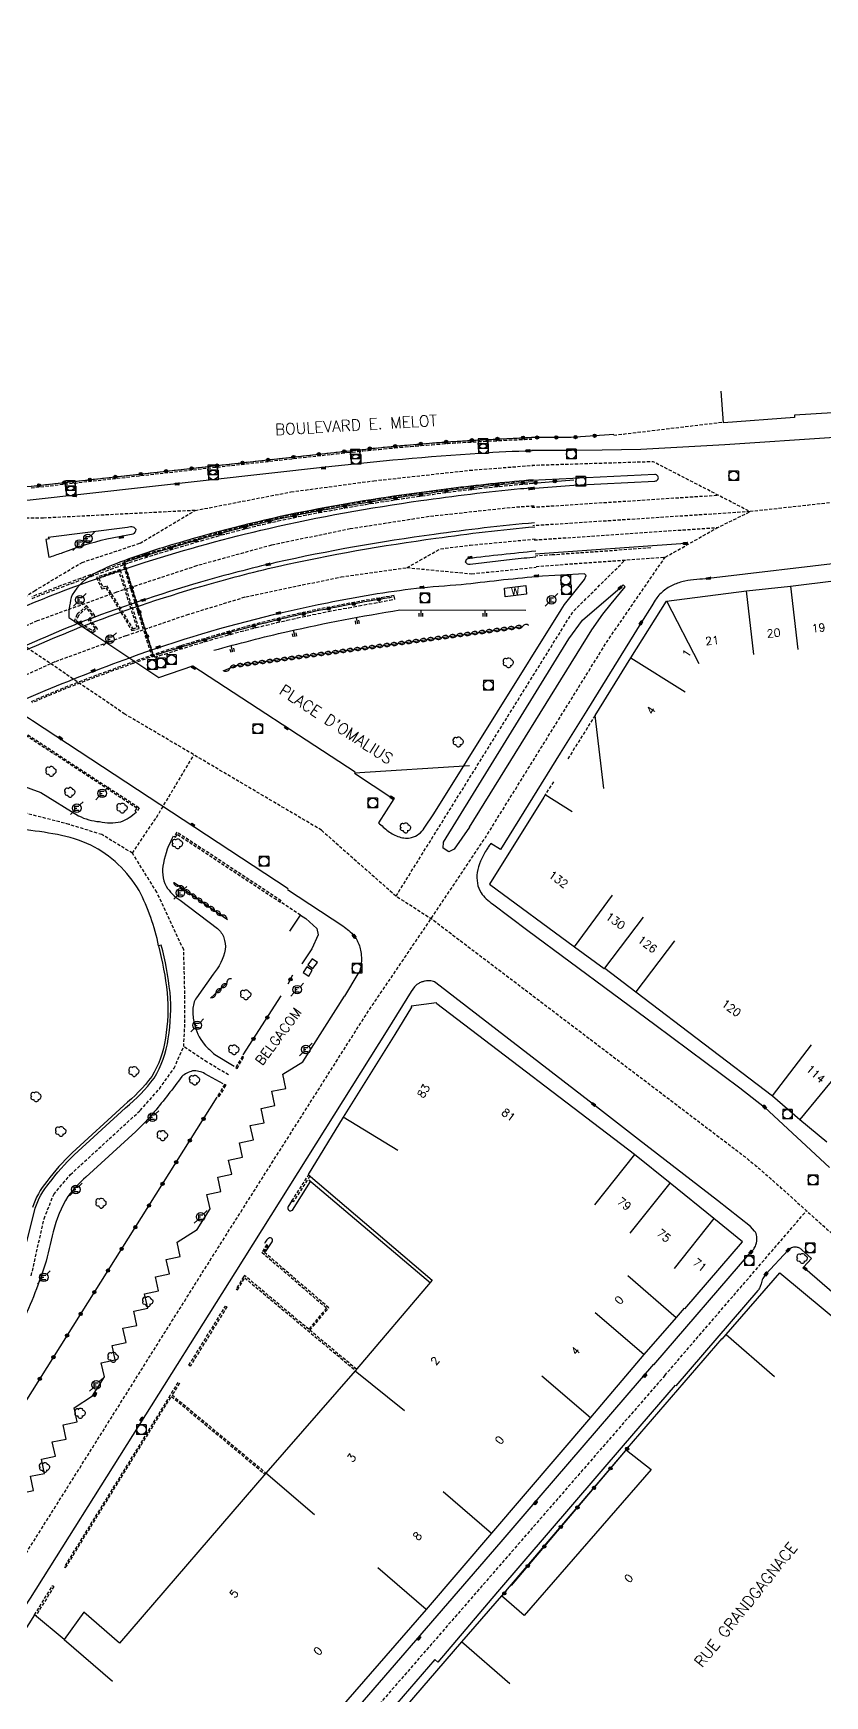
# Model space of a CAD drawing. Header units: millimetres. Extents: x 183999 to 185000, y 128000 to 129001.
# Drawn here: x 184696.3 to 184820, y 128517.2 to 128776.9 of the extents above; entities that cross this region are included whole.
import ezdxf
from ezdxf.enums import TextEntityAlignment as Align

# ---------------------------------------------------------------- set-up
doc = ezdxf.new("R2010")
doc.units = ezdxf.units.MM
doc.linetypes.add('DASHED', pattern=[0.75, 0.5, -0.25])
doc.layers.get('0').update_dxf_attribs({"linetype": 'CONTINUOUS'})
for name, color, linetype in [('W0001', 6, 'DASHED'), ('W0008', 7, 'CONTINUOUS'), ('W0100', 7, 'CONTINUOUS'), ('W0112', 1, 'DASHED'), ('W0211', 2, 'CONTINUOUS'), ('W0300', 7, 'CONTINUOUS'), ('W0310', 3, 'CONTINUOUS'), ('W0322', 7, 'CONTINUOUS'), ('W0334', 7, 'CONTINUOUS'), ('W0400', 7, 'CONTINUOUS'), ('W0420', 7, 'CONTINUOUS'), ('W0471', 7, 'CONTINUOUS'), ('W0984', 7, 'CONTINUOUS'), ('W0989', 7, 'CONTINUOUS'), ('W0991', 7, 'CONTINUOUS'), ('W1102', 7, 'CONTINUOUS')]:
    doc.layers.add(name, color=color, linetype=linetype)
doc.styles.get("Standard").update_dxf_attribs({"font": 'romans.shx', "width": 0.85})

# ---------------------------------------------------------------- blocks, each defined once
blk = doc.blocks.new('t322o')
at = {"color": 0, "linetype": 'Continuous'}
for radius in [0.25, 0.15]:
    blk.add_circle((0, 0), radius, dxfattribs=at)
blk = doc.blocks.new('T471')
for p, q in [((-0.333334, 0.333334), (-0.333334, -0.333334)), ((-0.333334, 0.333334), (0.333334, 0.333334)), ((-0.333334, 0), (0, 0)), ((0.500001, 0.500001), (1.000002, 1.000002)), ((-0.500001, -0.500001), (-1.000002, -1.000002)), ((-0.333334, -0.333334), (0.333334, -0.333334))]:
    blk.add_line(p, q)
blk.add_ellipse((0, 0), major_axis=(0.471405, 0.471405), ratio=1, start_param=5.4977871438, end_param=11.780972451)
blk = doc.blocks.new('T300')
for p, q in [((-0.8, 0.51), (-0.86, 0.34)), ((-0.86, 0.34), (-0.86, 0.17)), ((-0.86, 0.17), (-0.74, 0.06)), ((-0.69, 0.63), (-0.8, 0.51)), ((-0.8, -0.06), (-0.74, 0.06)), ((-0.74, 0.06), (-0.69, 0.11)), ((-0.57, 0.69), (-0.69, 0.63)), ((-0.46, 0.69), (-0.57, 0.69)), ((-0.29, 0.63), (-0.46, 0.69)), ((-0.29, 0.63), (-0.17, 0.74)), ((-0.23, 0.57), (-0.29, 0.63)), ((-0.17, 0.74), (-0.06, 0.8)), ((-0.06, 0.8), (0.06, 0.8)), ((0.06, 0.8), (0.23, 0.74)), ((0.23, 0.74), (0.34, 0.63)), ((0.34, 0.63), (0.4, 0.51)), ((0.46, 0.46), (0.34, 0.46)), ((0.4, 0.51), (0.4, 0.46)), ((0.57, 0.4), (0.46, 0.46)), ((0.57, 0.4), (0.69, 0.29)), ((0.69, 0.29), (0.74, 0.17)), ((0.74, 0.06), (0.69, -0.17)), ((0.74, 0.17), (0.74, 0.06)), ((-0.8, -0.17), (-0.8, -0.06)), ((-0.8, -0.23), (-0.8, -0.17)), ((-0.74, -0.34), (-0.8, -0.23)), ((-0.69, -0.4), (-0.74, -0.34)), ((-0.51, -0.46), (-0.69, -0.4)), ((-0.4, -0.46), (-0.51, -0.46)), ((-0.4, -0.46), (-0.34, -0.46)), ((-0.34, -0.46), (-0.34, -0.4)), ((-0.34, -0.51), (-0.34, -0.46)), ((-0.29, -0.63), (-0.34, -0.51)), ((-0.17, -0.74), (-0.29, -0.63)), ((-0.06, -0.8), (-0.17, -0.74)), ((0.06, -0.8), (-0.06, -0.8)), ((0.17, -0.74), (0.06, -0.8)), ((0.23, -0.69), (0.17, -0.74)), ((0.29, -0.46), (0.23, -0.46)), ((0.29, -0.63), (0.23, -0.69)), ((0.46, -0.4), (0.29, -0.46)), ((0.34, -0.51), (0.29, -0.63)), ((0.34, -0.51), (0.34, -0.46)), ((0.57, -0.34), (0.46, -0.4)), ((0.63, -0.29), (0.57, -0.34)), ((0.69, -0.17), (0.63, -0.29))]:
    blk.add_line(p, q)
blk = doc.blocks.new('T400')
for p, q in [((-0.15, 0.3), (0.15, 0.3)), ((-0.15, -0.25), (-0.15, 0.3)), ((-0.15, 0.15), (0.15, 0.15)), ((-0.15, 0), (0.15, 0)), ((0.15, 0.3), (0.15, -0.25)), ((-0.15, -0.15), (0.15, -0.15)), ((-0.15, -0.25), (-0.15, -0.3)), ((-0.15, -0.3), (0.15, -0.3)), ((0.15, -0.3), (0.15, -0.25))]:
    blk.add_line(p, q)
blk = doc.blocks.new('T420')
for p, q in [((0.75, 0.75), (-0.75, 0.75)), ((-0.75, 0.75), (-0.75, -0.75)), ((0.75, 0.75), (0.75, -0.75)), ((0.75, -0.75), (-0.75, -0.75))]:
    blk.add_line(p, q)
blk.add_ellipse((0, 0), major_axis=(-0.53, 0.53), ratio=1, start_param=3.926991, end_param=10.210176)
blk = doc.blocks.new('t310o')
at = {"color": 0, "linetype": 'Continuous'}
for centre, start, end in [((-0.5, 0.38), 216.8699, 323.1304), ((0.5, -0.37), 36.8699, 143.1303)]:
    blk.add_arc(centre, 0.625, start, end, dxfattribs=at)
blk = doc.blocks.new('t211o')
at = {"color": 0, "linetype": 'Continuous'}
for p, q in [((-0.29, 0.5), (-0.29, 0)), ((0, 1), (0, 0)), ((0.29, 0.5), (0.29, 0))]:
    blk.add_line(p, q, dxfattribs=at)

msp = doc.modelspace()

# ---------------------------------------------------------------- linework, layer by layer
at = {"layer": 'W0001'}
for points in [[(184741.38, 128652.42), (184710.66, 128670.56), (184686.1, 128687.22), (184657.2, 128705.44), (184626.3, 128725.66), (184608.3, 128735.88), (184586.52, 128749.65), (184579.07, 128755.43), (184569.84, 128765.09), (184561.62, 128783.19)], [(184671.99, 128670.07), (184671.04, 128674.4), (184683.59, 128681.54), (184696.53, 128689.83), (184703.96, 128694.27), (184713.04, 128697.26), (184721.63, 128702.38), (184736.59, 128705.27), (184749.53, 128707.01), (184764.5, 128708.65), (184774.34, 128709.42), (184774.36, 128709.42)], [(184721.63, 128702.38), (184697.96, 128701.18), (184689.85, 128701.18), (184686.07, 128703.16), (184673.14, 128704.86), (184668.87, 128698.08)], [(184774.58, 128703.07), (184770.83, 128702.79), (184758.17, 128701.41), (184745.86, 128699.49), (184733.55, 128696.95), (184721.85, 128693.72), (184709.34, 128689.59), (184696.95, 128685.12), (184686.71, 128680.52), (184669.72, 128671.92), (184661.12, 128666.7), (184648.39, 128659.14), (184644.33, 128655.15), (184635.67, 128649.24), (184612.69, 128634.11), (184571.63, 128606.96), (184547.28, 128591.28), (184544.87, 128587.09)], [(184754.73, 128693.44), (184759.96, 128696.4), (184764.57, 128696.95), (184774.76, 128697.92)], [(184443.28, 128519.17), (184473.26, 128538.55), (184478.22, 128538.42), (184513.5, 128560.55), (184513.23, 128567.29), (184544.87, 128587.09), (184549.55, 128587.02), (184563.85, 128596.37), (184594.88, 128617.13), (184625.35, 128637.27), (184641.86, 128648.27), (184653.62, 128655.9), (184659.95, 128657.49), (184679.14, 128668.83), (184689.73, 128674.26), (184699.84, 128678.8), (184710.92, 128682.85), (184720.34, 128686.08), (184729.56, 128688.9), (184744.42, 128692), (184754.73, 128693.44), (184764.85, 128692.48), (184774.92, 128693.52)], [(184711.84, 128648.84), (184715.6, 128654.44), (184721.4, 128664.14)], [(184696.03, 128582.84), (184698.03, 128591.74), (184699.53, 128595.54), (184702.13, 128598.64), (184713.04, 128608.64), (184716.04, 128612.04), (184718.34, 128615.24), (184719.84, 128618.64), (184720.04, 128622.34), (184720.04, 128626.14), (184719.84, 128633.74), (184715.64, 128642.74), (184711.84, 128648.84), (184707.04, 128651.74), (184701.93, 128653.34), (184694.93, 128655.14)], [(184726.86, 128614.21), (184723.5, 128616.2), (184719.84, 128618.64)], [(184795.01, 128567.27), (184739.04, 128502.85), (184714.13, 128474.35), (184702.13, 128461.01), (184701.81, 128460.39), (184701.67, 128460.02), (184701.35, 128458.83), (184701.15, 128457.44), (184701.23, 128456.04), (184701.6, 128453.74), (184707.19, 128430.91), (184708.69, 128425.11), (184710.19, 128423.26), (184710.98, 128422.11), (184714.77, 128408.34), (184718.2, 128396.89)]]:
    msp.add_lwpolyline(points, dxfattribs=at)
at = {"layer": 'W0001', "flags": 128}
for points in [[(184892.27, 128711.75), (184853.94, 128707.21), (184808.32, 128702.19), (184793.19, 128709.98), (184774.21, 128709.39), (184774.21, 128709.39)], [(184774.22, 128702.88), (184803.31, 128704.77)], [(184774.59, 128697.77), (184803.27, 128699.71), (184808.32, 128702.19), (184808.32, 128702.19)], [(184774.88, 128693.64), (184795.06, 128695.08), (184803.27, 128699.71), (184803.27, 128699.71)], [(184748.45, 128623.81), (184758.51, 128638.63), (184767.02, 128651.35), (184786.09, 128682.08), (184787.7, 128684.41), (184791.14, 128689.4), (184795.06, 128695.08), (184795.06, 128695.08)], [(184753.02, 128642.14), (184780.64, 128686.55), (184785.61, 128691.47), (184788.8, 128694.63), (184788.8, 128694.63)], [(184596.25, 128381.98), (184607.93, 128400.55), (184630.2, 128436.08), (184642.77, 128456), (184692.13, 128534.58), (184701.67, 128549.74), (184724.89, 128586.7), (184748.45, 128623.81)], [(184795.01, 128567.27), (184809.1, 128583.64), (184817.14, 128592.98), (184817.14, 128592.98)]]:
    msp.add_lwpolyline(points, dxfattribs=at)
msp.add_lwpolyline([(184741.38, 128652.42), (184753.02, 128642.14), (184758.51, 128638.63), (184805.67, 128602.84, -0.0105), (184808.63, 128600.49, -0.007), (184811.51, 128598.04, -0.0035), (184814.33, 128595.52), (184817.14, 128592.98, 0.0013), (184821.06, 128589.47, -0.001), (184824.99, 128585.96, -0.0033), (184828.89, 128582.42, -0.0056), (184832.72, 128578.8), (184864.84, 128547.76), (184888.04, 128526.87), (184914.55, 128503.78), (184938.15, 128484.82), (184962.58, 128464.64), (184962.58, 128464.64, 0.001), (184966.41, 128461.96, 0.003), (184970.26, 128459.32, 0.0049), (184974.15, 128456.74, 0.0069), (184978.09, 128454.26, 0.0052), (184981.13, 128452.45, 0.0035), (184984.2, 128450.7, 0.0019), (184987.29, 128448.98, 0.0003), (184990.38, 128447.27), (184996.27, 128444.02)], format="xyb", dxfattribs=at)
at = {"layer": 'W0008'}
msp.add_line((184798.23, 128697.23), (184774.77, 128695.56), dxfattribs=at)
at = {"layer": 'W0008', "flags": 128}
for points in [[(184570.35, 128791.23, -0.138301), (184570.51, 128791.04, -0.0513), (184570.71, 128790.68), (184569.44, 128780.71), (184576.23, 128768.41, 0.1037), (184581.5, 128763.16, -0.0023), (184588.01, 128758.14, 0.0209), (184589.47, 128758.15, 0.018), (184590.72, 128758.29), (184621.19, 128738.88), (184661.01, 128713.38), (184664.03, 128713.71, 0.0329), (184674.16, 128708.31, 0.0396), (184689.8, 128704.31, 0.0624), (184695.87, 128704.03), (184741.99, 128709.18, -0.012), (184766.09, 128711.33, -0.0075), (184774.2, 128711.74, -0.000046), (184774.27, 128711.74)], [(184774.44, 128707.16, 0.002618), (184768.56, 128706.6, 0.0086), (184756.23, 128705.09, 0.0165), (184737.37, 128701.93, 0.0223), (184717.93, 128696.98, 0.0152), (184710.53, 128694.53, 0.0366), (184706.11, 128692.61, 0.1366), (184702.41, 128689.2, 0.0772), (184701.89, 128685.68), (184715.94, 128676.27), (184721.27, 128678.09), (184746.62, 128661.56)], [(184694.11, 128687.04, -0.0224), (184713.84, 128694.28, -0.0206), (184733.12, 128699.58, -0.0209), (184756.87, 128703.91, -0.0125), (184772.46, 128705.78, -0.000987), (184774.48, 128705.95)], [(184774.67, 128700.44, 0.014667), (184758.96, 128698.62, 0.0217), (184734.23, 128694.23, 0.0142), (184722.45, 128691.16, 0.0205), (184703.32, 128684.73, 0.0169), (184676.5, 128672.57, 0.0143), (184656.3, 128660.73), (184646.35, 128654.28), (184641.15, 128650.83), (184574.25, 128606.5), (184548.48, 128589.42), (184548.77, 128588.83), (184574.53, 128605.92), (184641.43, 128650.24), (184646.64, 128653.69), (184656.59, 128660.14, -0.0143), (184676.79, 128671.98, -0.0169), (184703.61, 128684.14, -0.0205), (184722.74, 128690.57, -0.0142), (184734.52, 128693.64, -0.0217), (184759.25, 128698.03, -0.014418), (184774.69, 128699.83)], [(184774.83, 128696.01, 0.005077), (184764.28, 128694.87, 0.2384)], [(184764.28, 128694.87, 0.2384), (184763.83, 128694.36, 0.3002), (184764.58, 128693.98), (184771.16, 128694.75, -0.005989), (184774.86, 128695.13, -0.0032)], [(184774.97, 128692.02, 0.007728), (184763.21, 128690.76, 0.0088), (184756.2, 128690.17, 0.0233), (184742.28, 128687.9, 0.027), (184719.88, 128682.22, 0.0041), (184714.78, 128680.53), (184712.26, 128679.65, 0.01), (184698.16, 128674.22, 0.022), (184680.93, 128666.09, 0.0209)], [(184736.15, 128643.29), (184696.2, 128669.5, 0.1191), (184692.02, 128671.31, 0.1013), (184687.53, 128670.35, 0.0654), (184685.61, 128669.53), (184635.63, 128636.41), (184606.24, 128616.91), (184585.72, 128603.32), (184568.76, 128592.08, -0.0133), (184564.42, 128589.34, -0.0084), (184560.81, 128587.31, 0.0041), (184552.55, 128582.42, 0.0095), (184550.01, 128580.83), (184516.83, 128558.91)], [(184684.7, 128657.5), (184687.26, 128658.3), (184689.42, 128660.46), (184691.83, 128660.4), (184697.51, 128658.31), (184703.43, 128654.69, 0.1022), (184706.69, 128653.77, 0.1078), (184710.04, 128653.75, 0.092355), (184712.44, 128655.27)], [(184715.92, 128634.37, 0.069451), (184712.87, 128643.01, 0.0732), (184709.6, 128647.09, 0.074), (184705.32, 128650.07, 0.0645), (184700.1, 128651.75, 0.020792), (184694.54, 128652.55)], [(184718.2, 128651.49, 0.0725), (184716.66, 128647.29, 0.1635), (184717.08, 128643.67, 0.1028), (184719.29, 128641.48), (184725.11, 128637.06, -0.1463), (184726.11, 128635.62, -0.1064), (184726.33, 128633.81, -0.1307), (184724.43, 128629.93), (184721.84, 128626.26, 0.1427), (184721.26, 128624.39, 0.0695), (184721.48, 128622.3, 0.1162), (184723.05, 128618.99, 0.0424), (184724.72, 128617.39), (184727.7, 128615.57)], [(184751.72, 128621.36), (184727.81, 128583.31), (184695.88, 128532.45), (184694.99, 128531.11), (184646.75, 128454.29), (184634.17, 128434.3), (184622.83, 128416.25, 0.1939), (184622.68, 128415.15, 0.1985), (184623.34, 128414.14), (184624.98, 128413.12), (184631.57, 128410.65), (184670.54, 128420.43), (184703.7, 128428.73, 0.1138), (184704.68, 128429.17, 0.1445), (184705.22, 128430.07, 0.1323), (184705.26, 128431.13), (184700.67, 128449.5, 0.1301), (184700.17, 128450.42, 0.1475), (184699.21, 128450.96, 0.0797), (184698.18, 128450.96), (184698.19, 128450.76)], [(184726.03, 128612.84), (184723.13, 128614.4, 0.1544), (184721.24, 128614.83, 0.1193), (184719.53, 128613.95, -0.0157), (184715.24, 128608.42, -0.0325), (184712.34, 128605.35), (184704.57, 128598.26, 0.0576), (184701.76, 128595.22, 0.0739), (184699.44, 128589.72, -0.0181), (184698.15, 128584.47, -0.02666), (184694.29, 128574.73), (184690.99, 128569.69), (184685.19, 128561.76), (184682.6, 128558.39), (184682.83, 128556.17)], [(184735.89, 128505.58, 0.0851), (184736.83, 128505.07, 0.164), (184738.01, 128505.15, 0.1212), (184738.76, 128505.71), (184740.45, 128507.74), (184769.44, 128541.28), (184775.04, 128547.86), (184775.69, 128548.58), (184793.3, 128569.05)], [(184796.61, 128565.74), (184788.48, 128556.31), (184768.85, 128533.44), (184759.54, 128522.5), (184759.1, 128522.9), (184739.31, 128500, 0.0431), (184739, 128499.59, 0.0472), (184738.8, 128499.15, -0.0706), (184738.61, 128498.6), (184738.34, 128498.13), (184716.75, 128473.31), (184716.23, 128473.66), (184704.81, 128460.79, 0.0742), (184703.88, 128459.29, 0.0951), (184703.16, 128456.55, 0.0554), (184703.43, 128453.96), (184709.07, 128431.67, 0.1164), (184710.07, 128429.85, 0.0297), (184711.15, 128428.79, -0.0462), (184712.35, 128427.87, -0.1299), (184713.17, 128426.61), (184716.28, 128415.71), (184721.66, 128397.05)]]:
    msp.add_lwpolyline(points, format="xyb", dxfattribs=at)
at = {"layer": 'W0008'}
for points in [[(184891.18, 128720.88), (184869.56, 128718.34), (184852.96, 128716.36), (184835.95, 128714.75), (184821.51, 128713.75), (184804.4, 128712.61), (184791.26, 128711.9), (184785.2, 128711.77), (184780.4, 128711.76), (184774.2, 128711.76), (184774.2, 128711.76)], [(184764.49, 128652.92), (184762.08, 128649.47), (184761.25, 128649.06), (184760.39, 128649.65), (184760.41, 128650.56), (184780.01, 128682.3), (184782.15, 128685.24), (184788.02, 128690.31), (184788.52, 128690.74), (184788.79, 128690.44), (184788.79, 128690.44)], [(184764.49, 128652.92), (184783.6, 128683.72), (184785.32, 128686.2), (184786.61, 128687.8), (184788.79, 128690.44), (184788.79, 128690.44)]]:
    msp.add_lwpolyline(points, dxfattribs=at)
for points in [[(184774.03, 128705.78), (184780.77, 128706.33), (184793.44, 128706.97, 1.1077), (184793.43, 128707.98), (184774.21, 128707.03), (184774.21, 128707.03)], [(184823.84, 128694.37), (184801.85, 128691.76, -0.0072), (184799.98, 128691.59, 0.0312), (184798.11, 128691.33, 0.0528), (184796.35, 128690.76, 0.0652), (184794.77, 128689.79, 0.0387), (184794.08, 128689.12, 0.0415), (184793.5, 128688.36), (184792.95, 128687.5), (184791.28, 128684.79), (184782.82, 128671.15), (184778.68, 128664.45), (184769.32, 128649.41), (184767.8, 128650.34, 0.0023), (184767.43, 128649.8, 0.007), (184767.07, 128649.25, 0.0398), (184766.2, 128647.61, 0.0688), (184765.7, 128645.81, 0.0744), (184765.73, 128644.16, 0.0972), (184766.29, 128642.66, 0.0666), (184767.11, 128641.71, 0.0245), (184768.09, 128640.91), (184773.59, 128636.79), (184793.42, 128622.06), (184806.7, 128612.19), (184810.58, 128609.18), (184820.74, 128599.75)], [(184746.5, 128661.36), (184752.38, 128657.5), (184752.69, 128657.33), (184750.27, 128653.6, 0.0267), (184751.8, 128652.29, 0.0852), (184753.53, 128651.38, 0.0591), (184754.48, 128651.2, 0.0769), (184755.44, 128651.29, 0.0988), (184756.57, 128651.84, 0.0851), (184757.43, 128652.75), (184758.92, 128655), (184778.82, 128686.86), (184779.34, 128687.69), (184782.43, 128691.61), (184782.7, 128692.2), (184782.44, 128692.47), (184778.74, 128692.26), (184774.97, 128692.04), (184774.97, 128692.04)], [(184736.07, 128643.15), (184744.7, 128637.47, -0.0357), (184745.65, 128636.75, -0.0441), (184746.48, 128635.88, -0.022), (184746.76, 128635.49, -0.0265), (184747.01, 128635.07, -0.0506), (184747.36, 128634.15, -0.0363), (184747.55, 128633.18, -0.0436), (184747.61, 128631.96, -0.0568), (184747.42, 128630.76, -0.0353), (184747.28, 128630.35, -0.0651), (184747.06, 128629.98), (184744.94, 128626.49), (184744.94, 128626.49)], [(184793.31, 128568.92), (184808.45, 128586.51, -0.0198), (184808.56, 128586.62, 0.0046), (184808.66, 128586.72, 0.0761), (184809.07, 128587.3, 0.0631), (184809.31, 128588, 0.0853), (184809.37, 128588.97, 0.1431), (184809.02, 128589.82), (184808.41, 128590.55), (184803.23, 128594.58), (184790.87, 128604.14), (184783.87, 128609.6), (184759.22, 128628.61, 0.1373), (184758.45, 128628.9, 0.0728), (184757.58, 128628.86, 0.038), (184757.06, 128628.73, 0.0384), (184756.57, 128628.51, 0.0438), (184756.19, 128628.27, 0.0765), (184755.89, 128627.95), (184755.39, 128627.23), (184751.72, 128621.37), (184751.72, 128621.37)], [(184793.31, 128568.92), (184808.45, 128586.51, -0.0198), (184808.56, 128586.62, 0.0046), (184808.66, 128586.72, 0.0761), (184809.07, 128587.3, 0.0631), (184809.31, 128588, 0.0853), (184809.37, 128588.97, 0.1431), (184809.02, 128589.82), (184808.41, 128590.55), (184803.23, 128594.58), (184790.87, 128604.14), (184783.87, 128609.6), (184759.22, 128628.61, 0.1373), (184758.45, 128628.9, 0.0728), (184757.58, 128628.86, 0.038), (184757.06, 128628.73, 0.0384), (184756.57, 128628.51, 0.0438), (184756.19, 128628.27, 0.0765), (184755.89, 128627.95), (184755.39, 128627.23), (184755.39, 128627.23), (184755.39, 128627.23)], [(184830.02, 128572.62), (184816.9, 128583.97), (184816.66, 128584.2), (184817.91, 128585.54), (184816.41, 128586.89, 0.0761), (184815.96, 128587.18, 0.0953), (184815.44, 128587.31, 0.113), (184814.8, 128587.19, 0.1028), (184814.27, 128586.82), (184810.81, 128583.09), (184810.29, 128582.41, -0.0037), (184810.18, 128581.99, -0.011), (184810.06, 128581.58, -0.0346), (184809.86, 128581.02, -0.0682), (184809.54, 128580.53), (184796.71, 128565.63), (184796.71, 128565.63)]]:
    msp.add_lwpolyline(points, format="xyb", dxfattribs=at)
at = {"layer": 'W0008', "flags": 128}
msp.add_lwpolyline([(184698.77, 128695.1), (184699.04, 128695.15, 0.0028), (184700.98, 128695.81, -0.0357), (184707.84, 128697.94), (184711.97, 128698.75, 0.2061), (184712.28, 128698.99, 0.0814), (184712.42, 128699.41, 0.0967), (184711.96, 128699.77, 0.1487), (184711.07, 128699.73), (184698.68, 128698.14), (184698.85, 128697.93), (184698.29, 128697.82)], format="xyb", close=True, dxfattribs=at)
msp.add_lwpolyline([(184694.19, 128548.84), (184696.38, 128549.29), (184695.9, 128551.52), (184698.09, 128551.97), (184697.6, 128554.2), (184699.8, 128554.64), (184699.31, 128556.87), (184701.5, 128557.32), (184701.02, 128559.55), (184703.21, 128560), (184702.72, 128562.23), (184705.61, 128564.06), (184707.46, 128567.03), (184706.97, 128569.26), (184709.15, 128569.72), (184708.66, 128571.95), (184710.84, 128572.4), (184710.35, 128574.63), (184712.53, 128575.09), (184712.04, 128577.32), (184714.22, 128577.78), (184713.73, 128580.01), (184715.91, 128580.46), (184715.43, 128582.69), (184717.6, 128583.15), (184717.12, 128585.38), (184719.3, 128585.84), (184718.81, 128588.07), (184721.97, 128590.08), (184723.95, 128593.3), (184723.47, 128595.53), (184725.65, 128595.99), (184725.16, 128598.22), (184727.34, 128598.68), (184726.85, 128600.91), (184729.03, 128601.36), (184728.54, 128603.59), (184730.72, 128604.05), (184730.23, 128606.28), (184732.41, 128606.74), (184731.92, 128608.97), (184734.1, 128609.42), (184733.61, 128611.66), (184735.79, 128612.11), (184735.31, 128614.34), (184738.44, 128616.27), (184744.94, 128626.49)], dxfattribs=at)
at = {"layer": 'W0100'}
for points in [[(184874.13, 128730.21), (184874.77, 128724.18), (184860.07, 128722.64), (184860.06, 128722.51), (184843.02, 128720.62), (184843.05, 128720.38), (184821.17, 128717.78), (184821.19, 128717.6), (184815.24, 128717.24), (184815.27, 128716.89), (184804.18, 128716.04), (184803.8, 128721.02), (184803.8, 128721.02)], [(184785.47, 128658.93), (184784.1, 128670.36), (184789.72, 128679.37), (184795.25, 128688.22), (184807.79, 128689.8), (184814.63, 128690.57), (184821.77, 128691.41), (184827.51, 128692.2), (184833.73, 128692.89), (184855.62, 128695.49), (184863.32, 128696.44), (184875.58, 128697.86), (184884.11, 128698.9), (184893.65, 128700.1), (184893.65, 128700.1)], [(184780.55, 128655.3), (184776.31, 128657.94), (184776.1, 128657.6), (184767.6, 128643.98), (184780.9, 128634.23), (184785.55, 128630.82), (184785.62, 128630.89), (184790.45, 128627.2), (184811.85, 128610.94), (184816.08, 128607.24), (184820.3, 128603.74)], [(184736.44, 128636.67), (184738.1, 128639.17), (184738.92, 128638.62), (184740.63, 128637.08), (184740.85, 128636.09), (184739.84, 128633.91), (184738.28, 128631.57), (184738.28, 128631.57)], [(184798.14, 128577.69), (184807.14, 128588.12), (184802.68, 128591.77), (184795.82, 128597.31), (184790.25, 128601.76), (184759.41, 128625.3), (184759.36, 128625.49), (184755.4, 128624.95), (184755.42, 128624.78), (184752.82, 128620.53), (184752.82, 128620.53)], [(184803.97, 128572.94), (184804.61, 128573.68), (184812.97, 128583.3), (184837.92, 128562.56), (184834.73, 128558.72), (184834.73, 128558.72)], [(184803.89, 128573.01), (184789.09, 128555.87), (184789.18, 128555.79), (184789.02, 128555.6), (184792.87, 128552.57), (184773.03, 128529.76), (184769.47, 128532.85), (184763.24, 128525.67), (184753.14, 128513.96), (184763.62, 128504.84), (184766.91, 128508.61)]]:
    msp.add_lwpolyline(points, dxfattribs=at)
msp.add_lwpolyline([(184773.39, 128689.29), (184770.07, 128688.9), (184769.96, 128690.26), (184773.29, 128690.64)], close=True, dxfattribs=at)
at = {"layer": 'W0100', "flags": 128}
for points in [[(184738.52, 128630.18), (184739.37, 128629.65), (184739.93, 128630.57), (184739.09, 128631.09)], [(184740.03, 128630.81), (184740.73, 128631.76), (184739.93, 128632.35), (184739.23, 128631.41)]]:
    msp.add_lwpolyline(points, close=True, dxfattribs=at)
for points in [[(184752.82, 128620.52), (184744.76, 128607.63), (184739.26, 128598.67), (184758.68, 128582.14), (184746.61, 128567.99), (184732.69, 128552), (184709.82, 128525.47), (184704.24, 128530.28), (184701.15, 128526.02), (184696.54, 128529.87), (184665.41, 128480.44), (184662.02, 128474.99), (184658.67, 128469.92), (184655.11, 128464.25), (184648.21, 128453.47), (184652.42, 128450.78)], [(184798.04, 128577.77), (184796.8, 128576.33), (184791.71, 128570.52), (184783.37, 128560.67), (184767.92, 128542.61), (184757.71, 128530.69), (184736.73, 128506.59), (184732.95, 128509.87)]]:
    msp.add_lwpolyline(points, dxfattribs=at)
at = {"layer": 'W0112'}
for p, q in [((184787.03, 128714.14), (184804.17, 128716.19)), ((184784.1, 128670.36), (184779.73, 128663.37)), ((184777.6, 128660), (184776.31, 128657.94)), ((184738.1, 128639.17), (184734.85, 128641.3)), ((184717.72, 128564.16), (184717.72, 128564.16))]:
    msp.add_line(p, q, dxfattribs=at)
for points in [[(184695.99, 128706.16), (184742.84, 128711.38), (184743.67, 128711.48), (184744.49, 128711.57), (184745.32, 128711.66), (184746.15, 128711.75), (184746.97, 128711.83), (184747.8, 128711.92), (184748.63, 128712), (184749.45, 128712.09), (184750.28, 128712.17), (184751.11, 128712.25), (184751.94, 128712.33), (184752.77, 128712.41), (184753.59, 128712.49), (184754.42, 128712.56), (184755.25, 128712.63), (184756.08, 128712.7), (184756.91, 128712.77), (184757.74, 128712.84), (184758.57, 128712.9), (184759.4, 128712.97), (184760.22, 128713.03), (184761.03, 128713.08), (184761.83, 128713.14), (184762.63, 128713.19), (184763.43, 128713.24), (184764.23, 128713.28), (184765.03, 128713.33), (184765.84, 128713.38), (184766.64, 128713.42), (184767.44, 128713.46), (184768.24, 128713.5), (184769.04, 128713.54), (184769.85, 128713.58), (184770.65, 128713.62), (184771.45, 128713.65), (184772.25, 128713.69), (184773.05, 128713.72), (184773.86, 128713.75), (184774.2, 128713.77)], [(184696.02, 128705.91), (184742.87, 128711.14), (184743.69, 128711.23), (184744.52, 128711.32), (184745.35, 128711.41), (184746.17, 128711.5), (184747, 128711.58), (184747.83, 128711.67), (184748.65, 128711.76), (184749.48, 128711.84), (184750.31, 128711.92), (184751.13, 128712), (184751.96, 128712.08), (184752.79, 128712.16), (184753.62, 128712.24), (184754.44, 128712.31), (184755.27, 128712.38), (184756.1, 128712.45), (184756.93, 128712.52), (184757.76, 128712.59), (184758.58, 128712.65), (184759.41, 128712.72), (184760.24, 128712.78), (184761.04, 128712.83), (184761.84, 128712.89), (184762.64, 128712.94), (184763.45, 128712.99), (184764.25, 128713.04), (184765.05, 128713.08), (184765.85, 128713.13), (184766.65, 128713.17), (184767.45, 128713.21), (184768.25, 128713.25), (184769.05, 128713.29), (184769.86, 128713.33), (184770.66, 128713.37), (184771.46, 128713.4), (184772.26, 128713.44), (184773.06, 128713.47), (184773.87, 128713.5), (184774.21, 128713.52)], [(184774.44, 128707.08), (184773.85, 128707.03), (184773.06, 128706.96), (184772.27, 128706.89), (184771.48, 128706.81), (184770.69, 128706.74), (184769.9, 128706.66), (184769.12, 128706.58), (184768.33, 128706.5), (184767.54, 128706.42), (184766.75, 128706.34), (184765.95, 128706.25), (184765.14, 128706.16), (184764.33, 128706.06), (184763.52, 128705.97), (184762.71, 128705.87), (184761.9, 128705.77), (184761.1, 128705.66), (184760.29, 128705.56), (184759.48, 128705.45), (184758.67, 128705.34), (184757.87, 128705.23), (184757.06, 128705.12), (184756.25, 128705), (184755.45, 128704.89), (184754.64, 128704.77), (184753.84, 128704.65), (184753.03, 128704.53), (184752.23, 128704.4), (184751.42, 128704.28), (184750.61, 128704.15), (184749.81, 128704.02), (184749, 128703.89), (184748.19, 128703.76), (184747.39, 128703.63), (184746.58, 128703.49), (184745.77, 128703.36), (184744.97, 128703.22), (184744.16, 128703.08), (184743.36, 128702.93), (184742.55, 128702.79), (184741.75, 128702.64), (184740.95, 128702.49), (184740.14, 128702.33), (184739.34, 128702.18), (184738.54, 128702.02), (184737.74, 128701.86), (184736.94, 128701.69), (184736.14, 128701.52), (184735.34, 128701.35), (184734.54, 128701.18), (184733.75, 128701), (184732.95, 128700.82), (184732.16, 128700.63), (184731.36, 128700.44), (184730.57, 128700.25), (184729.76, 128700.05), (184728.95, 128699.85), (184728.15, 128699.64), (184727.34, 128699.43), (184726.54, 128699.21), (184725.73, 128698.99), (184724.93, 128698.77), (184724.13, 128698.55), (184723.33, 128698.32), (184722.53, 128698.09), (184721.73, 128697.86), (184720.93, 128697.63), (184720.13, 128697.39), (184719.33, 128697.16), (184718.53, 128696.92), (184717.73, 128696.67), (184716.93, 128696.43), (184716.14, 128696.19), (184715.34, 128695.94), (184714.54, 128695.7), (184713.75, 128695.45), (184712.95, 128695.2), (184712.15, 128694.95), (184711.36, 128694.71), (184710.56, 128694.46), (184710.75, 128694.01)], [(184710.75, 128694.01), (184711.39, 128694.26), (184712.19, 128694.51), (184712.98, 128694.75), (184713.78, 128695), (184714.57, 128695.25), (184715.37, 128695.49), (184716.17, 128695.74), (184716.97, 128695.98), (184717.76, 128696.23), (184718.56, 128696.47), (184719.36, 128696.71), (184720.16, 128696.94), (184720.96, 128697.18), (184721.76, 128697.41), (184722.56, 128697.65), (184723.36, 128697.87), (184724.16, 128698.1), (184724.96, 128698.33), (184725.76, 128698.55), (184726.57, 128698.76), (184727.37, 128698.98), (184728.18, 128699.19), (184728.98, 128699.4), (184729.79, 128699.6), (184730.6, 128699.8), (184731.39, 128700), (184732.19, 128700.18), (184732.98, 128700.37), (184733.78, 128700.55), (184734.58, 128700.73), (184735.37, 128700.9), (184736.17, 128701.07), (184736.97, 128701.24), (184737.77, 128701.41), (184738.57, 128701.57), (184739.37, 128701.73), (184740.17, 128701.89), (184740.98, 128702.04), (184741.78, 128702.19), (184742.58, 128702.34), (184743.39, 128702.48), (184744.19, 128702.63), (184745, 128702.77), (184745.8, 128702.91), (184746.61, 128703.05), (184747.42, 128703.18), (184748.22, 128703.31), (184749.03, 128703.44), (184749.84, 128703.57), (184750.64, 128703.7), (184751.45, 128703.83), (184752.26, 128703.95), (184753.06, 128704.08), (184753.87, 128704.2), (184754.67, 128704.32), (184755.48, 128704.44), (184756.29, 128704.55), (184757.09, 128704.67), (184757.9, 128704.78), (184758.7, 128704.89), (184759.51, 128705), (184760.32, 128705.11), (184761.13, 128705.21), (184761.93, 128705.32), (184762.74, 128705.42), (184763.55, 128705.52), (184764.36, 128705.61), (184765.17, 128705.71), (184765.98, 128705.8), (184766.79, 128705.89), (184767.57, 128705.97), (184768.36, 128706.05), (184769.15, 128706.13), (184769.93, 128706.21), (184770.72, 128706.29), (184771.51, 128706.36), (184772.3, 128706.44), (184773.09, 128706.51), (184773.88, 128706.58), (184774.45, 128706.63)], [(184792.82, 128696.52), (184777.41, 128695.42), (184774.79, 128695.24), (184774.79, 128695.24)], [(184696.18, 128688.64), (184696.94, 128688.94), (184697.7, 128689.23), (184698.46, 128689.53), (184699.23, 128689.82), (184699.99, 128690.11), (184700.76, 128690.4), (184701.52, 128690.68), (184702.29, 128690.96), (184703.05, 128691.25), (184703.82, 128691.53), (184704.59, 128691.81), (184705.36, 128692.08), (184706.13, 128692.36), (184706.9, 128692.64), (184707.67, 128692.91), (184708.44, 128693.19), (184709.21, 128693.46), (184709.98, 128693.73), (184710.75, 128694.01), (184710.66, 128694.24), (184709.89, 128693.97), (184709.12, 128693.7), (184708.35, 128693.42), (184707.58, 128693.15), (184706.81, 128692.87), (184706.04, 128692.6), (184705.27, 128692.32), (184704.51, 128692.04), (184703.74, 128691.76), (184702.97, 128691.48), (184702.2, 128691.2), (184701.43, 128690.91), (184700.67, 128690.63), (184699.9, 128690.34), (184699.14, 128690.05), (184698.38, 128689.76), (184697.61, 128689.47), (184696.85, 128689.17), (184696.09, 128688.87)], [(184696.08, 128672.56), (184696.83, 128672.89), (184697.58, 128673.21), (184698.34, 128673.53), (184699.09, 128673.85), (184699.84, 128674.16), (184700.6, 128674.47), (184701.34, 128674.77), (184702.08, 128675.07), (184702.82, 128675.36), (184703.57, 128675.65), (184704.31, 128675.93), (184705.06, 128676.22), (184705.81, 128676.5), (184706.55, 128676.78), (184707.3, 128677.06), (184708.05, 128677.33), (184708.8, 128677.61), (184709.55, 128677.88), (184710.3, 128678.16), (184711.05, 128678.43), (184711.8, 128678.71), (184715.16, 128679.9)], [(184715.23, 128679.67), (184711.89, 128678.47), (184711.14, 128678.2), (184710.39, 128677.92), (184709.64, 128677.65), (184708.89, 128677.37), (184708.14, 128677.1), (184707.39, 128676.82), (184706.64, 128676.54), (184705.9, 128676.26), (184705.15, 128675.98), (184704.4, 128675.7), (184703.66, 128675.41), (184702.92, 128675.12), (184702.17, 128674.83), (184701.43, 128674.54), (184700.69, 128674.24), (184699.94, 128673.93), (184699.18, 128673.62), (184698.43, 128673.3), (184697.68, 128672.98), (184696.93, 128672.66), (184696.18, 128672.34)], [(184735.07, 128641.4), (184718.79, 128652.12), (184718.34, 128651.48), (184718.54, 128651.33)], [(184718.54, 128651.33), (184718.86, 128651.78), (184734.95, 128641.19)], [(184739.55, 128598.42), (184736.96, 128594.39), (184736.75, 128594.52), (184739.36, 128598.58)], [(184746.82, 128568.25), (184739.56, 128574.32), (184742.49, 128577.83), (184732.39, 128586.55), (184733.01, 128587.53), (184732.8, 128587.67), (184732.07, 128586.5), (184742.14, 128577.8), (184739.37, 128574.48), (184729.33, 128582.88), (184729.17, 128582.69), (184729.19, 128582.67), (184728.06, 128580.78), (184728.27, 128580.65), (184729.39, 128582.5), (184746.66, 128568.06)], [(184718.95, 128566.17), (184717.72, 128564.16), (184701.19, 128537.38), (184701.4, 128537.25), (184717.91, 128564), (184732.55, 128551.83)], [(184719.17, 128566.04), (184718.04, 128564.22), (184732.71, 128552.02)], [(184696.54, 128529.87), (184699.36, 128534.44), (184699.57, 128534.3), (184696.73, 128529.71)]]:
    msp.add_lwpolyline(points, dxfattribs=at)
at = {"layer": 'W0112', "flags": 128}
msp.add_lwpolyline([(184808.32, 128702.19), (184776.54, 128700.12), (184774.41, 128699.99), (184774.41, 128699.99)], dxfattribs=at)
at = {"layer": 'W0112'}
for points in [[(184710.55, 128694.22), (184715.16, 128679.54), (184714.92, 128679.47), (184710.32, 128694.15)], [(184707.06, 128690.12), (184707.68, 128690.3), (184711.76, 128683.6), (184712.87, 128683.93), (184709.92, 128693.16), (184706.24, 128691.91)], [(184707.2, 128690.42), (184707.79, 128690.6), (184711.87, 128683.89), (184712.55, 128684.1), (184709.76, 128692.84), (184706.59, 128691.76)], [(184715.31, 128679.45), (184716.09, 128679.7), (184716.88, 128679.95), (184717.66, 128680.19), (184718.45, 128680.44), (184719.23, 128680.69), (184720.02, 128680.93), (184720.8, 128681.18), (184721.59, 128681.42), (184722.38, 128681.65), (184723.17, 128681.89), (184723.96, 128682.12), (184724.75, 128682.35), (184725.54, 128682.58), (184726.34, 128682.8), (184727.14, 128683.02), (184727.94, 128683.24), (184728.74, 128683.45), (184729.54, 128683.66), (184730.35, 128683.87), (184731.15, 128684.07), (184731.95, 128684.27), (184732.76, 128684.47), (184733.56, 128684.66), (184734.37, 128684.85), (184735.18, 128685.04), (184735.99, 128685.22), (184736.8, 128685.4), (184737.61, 128685.58), (184738.42, 128685.76), (184739.23, 128685.93), (184740.04, 128686.1), (184740.83, 128686.26), (184741.63, 128686.42), (184742.43, 128686.58), (184743.23, 128686.73), (184744.02, 128686.89), (184744.82, 128687.04), (184745.62, 128687.19), (184746.42, 128687.34), (184747.22, 128687.49), (184748.02, 128687.63), (184748.81, 128687.78), (184749.61, 128687.92), (184750.41, 128688.07), (184751.21, 128688.21), (184752.01, 128688.35), (184752.81, 128688.5), (184752.7, 128689.09), (184751.93, 128688.96), (184751.16, 128688.83), (184750.39, 128688.69), (184749.62, 128688.56), (184748.85, 128688.43), (184748.08, 128688.29), (184747.31, 128688.15), (184746.54, 128688.01), (184745.77, 128687.87), (184745, 128687.73), (184744.23, 128687.59), (184743.46, 128687.44), (184742.69, 128687.29), (184741.92, 128687.14), (184741.16, 128686.99), (184740.39, 128686.83), (184739.6, 128686.66), (184738.81, 128686.49), (184738.02, 128686.32), (184737.23, 128686.14), (184736.44, 128685.96), (184735.66, 128685.77), (184734.87, 128685.58), (184734.08, 128685.39), (184733.3, 128685.2), (184732.51, 128685), (184731.73, 128684.8), (184730.95, 128684.59), (184730.15, 128684.38), (184729.36, 128684.16), (184728.56, 128683.94), (184727.77, 128683.72), (184726.98, 128683.5), (184726.19, 128683.27), (184725.4, 128683.04), (184724.61, 128682.81), (184723.82, 128682.57), (184723.03, 128682.34), (184722.24, 128682.1), (184721.45, 128681.86), (184720.66, 128681.62), (184719.88, 128681.37), (184719.09, 128681.13), (184718.3, 128680.89), (184717.51, 128680.64), (184716.73, 128680.4), (184715.94, 128680.15), (184715.16, 128679.9)], [(184702.75, 128685.04), (184705.66, 128683.31), (184706.4, 128683.9), (184705.24, 128685.33), (184705.95, 128685.99), (184704.67, 128687.51), (184703.17, 128686.13)], [(184703.06, 128685.15), (184705.64, 128683.61), (184706.05, 128683.94), (184704.9, 128685.35), (184705.61, 128686.01), (184704.65, 128687.15), (184703.38, 128685.98)], [(184712.24, 128655.41), (184712.54, 128655.85), (184693.66, 128668.23), (184693.37, 128667.8), (184693.16, 128667.94), (184693.59, 128668.58), (184712.9, 128655.92), (184712.44, 128655.27)], [(184729, 128617.1), (184727.96, 128615.36), (184728.18, 128615.23), (184729.22, 128616.98)], [(184725.38, 128610.84), (184726.45, 128612.57), (184726.24, 128612.7), (184725.17, 128610.97)], [(184720.66, 128568.86), (184726.38, 128578.1), (184726.59, 128577.97), (184720.87, 128568.73)]]:
    msp.add_lwpolyline(points, close=True, dxfattribs=at)
at = {"layer": 'W0211', "flags": 128}
msp.add_lwpolyline([(184724.54, 128680.53, -0.0093), (184736.11, 128683.49, -0.0139), (184753.59, 128686.84), (184773.27, 128686.81)], format="xyb", dxfattribs=at)
at = {"layer": 'W0310', "flags": 128}
for points in [[(184726, 128677.3), (184728.06, 128678.14), (184772.84, 128684.26)], [(184718.33, 128644.25), (184726.7, 128638.49)], [(184726.57, 128628.55), (184724.01, 128626.19)]]:
    msp.add_lwpolyline(points, dxfattribs=at)
at = {"layer": 'W0322'}
for p, q in [((184774.36, 128706.66), (184780.81, 128707.17)), ((184710.5, 128694.14), (184715.07, 128679.67)), ((184764.47, 128662.47), (184746.5, 128661.36)), ((184770.32, 128533.68), (184769.55, 128532.79))]:
    msp.add_line(p, q, dxfattribs=at)
at = {"layer": 'W0322', "flags": 128}
msp.add_lwpolyline([(184666.77, 128714.37, 0.0345), (184677.15, 128709.4, 0.0506), (184688.95, 128706.54, 0.0657), (184696.07, 128706.16), (184742.85, 128711.38, -0.0086), (184758.69, 128712.92, -0.009849), (184774.22, 128713.79, 0.0061)], format="xyb", dxfattribs=at)
at = {"layer": 'W0322'}
for points in [[(184787.03, 128714.25), (184780.37, 128713.78), (184774.2, 128713.77), (184774.2, 128713.77)], [(184774.45, 128706.86), (184773.67, 128706.79), (184772.88, 128706.72), (184772.09, 128706.65), (184771.3, 128706.57), (184770.51, 128706.5), (184769.72, 128706.42), (184768.94, 128706.34), (184768.15, 128706.26), (184767.36, 128706.18), (184766.58, 128706.1), (184765.77, 128706.01), (184764.96, 128705.91), (184764.15, 128705.82), (184763.34, 128705.72), (184762.53, 128705.63), (184761.72, 128705.52), (184760.92, 128705.42), (184760.11, 128705.32), (184759.3, 128705.21), (184758.49, 128705.1), (184757.69, 128704.99), (184756.88, 128704.88), (184756.08, 128704.76), (184755.27, 128704.64), (184754.46, 128704.53), (184753.66, 128704.41), (184752.85, 128704.28), (184752.05, 128704.16), (184751.24, 128704.04), (184750.43, 128703.91), (184749.63, 128703.78), (184748.82, 128703.65), (184748.01, 128703.52), (184747.21, 128703.39), (184746.4, 128703.25), (184745.59, 128703.12), (184744.79, 128702.98), (184743.98, 128702.84), (184743.18, 128702.69), (184742.37, 128702.55), (184741.57, 128702.4), (184740.77, 128702.25), (184739.96, 128702.09), (184739.16, 128701.94), (184738.36, 128701.78), (184737.56, 128701.62), (184736.76, 128701.45), (184735.96, 128701.28), (184735.16, 128701.11), (184734.37, 128700.94), (184733.57, 128700.76), (184732.77, 128700.58), (184731.98, 128700.39), (184731.18, 128700.2), (184730.39, 128700.01), (184729.58, 128699.81), (184728.77, 128699.61), (184727.97, 128699.4), (184727.16, 128699.19), (184726.36, 128698.97), (184725.55, 128698.75), (184724.75, 128698.53), (184723.95, 128698.31), (184723.15, 128698.08), (184722.35, 128697.85), (184721.55, 128697.62), (184720.75, 128697.39), (184719.95, 128697.15), (184719.15, 128696.91), (184718.35, 128696.68), (184717.55, 128696.43), (184716.76, 128696.19), (184715.96, 128695.95), (184715.16, 128695.7), (184714.36, 128695.46), (184713.57, 128695.21), (184712.77, 128694.96), (184711.98, 128694.71), (184711.18, 128694.47), (184710.72, 128694.32)], [(184752.37, 128688.82), (184751.97, 128688.75), (184751.19, 128688.62), (184750.42, 128688.49), (184749.65, 128688.35), (184748.88, 128688.22), (184748.11, 128688.08), (184747.34, 128687.95), (184746.57, 128687.81), (184745.8, 128687.67), (184745.03, 128687.53), (184744.26, 128687.38), (184743.5, 128687.23), (184742.73, 128687.09), (184741.96, 128686.93), (184741.19, 128686.78), (184740.43, 128686.62), (184739.64, 128686.45), (184738.85, 128686.28), (184738.06, 128686.11), (184737.27, 128685.93), (184736.48, 128685.75), (184735.69, 128685.57), (184734.9, 128685.38), (184734.12, 128685.19), (184733.33, 128684.99), (184732.55, 128684.79), (184731.77, 128684.59), (184730.98, 128684.39), (184730.19, 128684.17), (184729.39, 128683.96), (184728.6, 128683.74), (184727.81, 128683.51), (184727.01, 128683.29), (184726.22, 128683.06), (184725.43, 128682.83), (184724.64, 128682.6), (184723.85, 128682.37), (184723.06, 128682.13), (184722.27, 128681.89), (184721.49, 128681.65), (184720.7, 128681.41), (184719.91, 128681.17), (184719.12, 128680.92), (184718.34, 128680.68), (184717.55, 128680.43), (184716.76, 128680.19), (184715.98, 128679.94), (184715.47, 128679.78)]]:
    msp.add_lwpolyline(points, dxfattribs=at)
at = {"layer": 'W0322', "flags": 128}
for points in [[(184736.18, 128628.41), (184736.89, 128629.85)], [(184729.15, 128617.34), (184735.08, 128626.54)], [(184686.62, 128549.7), (184725.07, 128610.73)], [(184789.13, 128555.83), (184771.01, 128534.45)]]:
    msp.add_lwpolyline(points, dxfattribs=at)
at = {"layer": 'W0334', "flags": 128}
for points in [[(184695.33, 128588.15), (184696.66, 128593.38, -0.100042), (184698.82, 128597.29, -0.044393), (184702.75, 128601.7), (184710.77, 128609.09, 0.059783), (184715.22, 128613.7, 0.103338), (184717.42, 128619.86, 0.06558), (184717.71, 128627.09, 0.034325), (184716.34, 128634.48), (184715.91, 128634.37, -0.0343), (184717.26, 128627.04, -0.0656), (184716.98, 128619.93, -0.1031), (184714.85, 128613.95, -0.0597), (184710.47, 128609.43), (184702.44, 128602.03, 0.0443), (184698.46, 128597.57, 0.1), (184696.22, 128593.51)], [(184736.75, 128594.52), (184736.17, 128593.63, 0.3548), (184736.27, 128593.08, 0.3944), (184736.83, 128593.1), (184739.67, 128597.57)], [(184732.62, 128586.55), (184733.65, 128588.15, 0.3411), (184733.54, 128588.73, 0.287), (184732.97, 128588.58, 0.1277), (184732.48, 128587.88)]]:
    msp.add_lwpolyline(points, format="xyb", dxfattribs=at)
for points in [[(184739.38, 128597.82), (184758.39, 128581.75)], [(184789.1, 128555.86), (184769.48, 128532.84)]]:
    msp.add_lwpolyline(points, dxfattribs=at)
at = {"layer": 'W1102'}
for p, q in [((184800.37, 128678.41), (184795.3, 128688.22)), ((184808.91, 128679.86), (184807.79, 128689.8)), ((184814.63, 128690.57), (184815.8, 128680.64)), ((184789.72, 128679.37), (184798.2, 128674.07)), ((184780.9, 128634.23), (184786.81, 128642.3)), ((184785.62, 128630.89), (184791.69, 128638.84)), ((184796.52, 128635.15), (184790.45, 128627.2)), ((184811.85, 128610.94), (184817.9, 128618.9)), ((184822.46, 128614.94), (184816.08, 128607.24)), ((184790.25, 128601.76), (184784.01, 128593.94)), ((184789.59, 128589.5), (184795.82, 128597.31)), ((184802.68, 128591.77), (184796.45, 128583.95)), ((184804.61, 128573.68), (184812.15, 128567.12)), ((184701.15, 128526.02), (184708.72, 128519.49))]:
    msp.add_line(p, q, dxfattribs=at)
at = {"layer": 'W1102', "flags": 128}
for points in [[(184753.28, 128602.39), (184744.76, 128607.63)], [(184789.22, 128582.85), (184796.8, 128576.33)], [(184791.71, 128570.52), (184784.13, 128577.04)], [(184746.61, 128567.99), (184754.33, 128561.78)], [(184775.79, 128567.19), (184783.37, 128560.67)], [(184740.26, 128545.47), (184732.69, 128552)], [(184760.36, 128549.16), (184767.92, 128542.61)], [(184757.71, 128530.69), (184750.15, 128537.23)], [(184770.79, 128519.11), (184763.24, 128525.67)]]:
    msp.add_lwpolyline(points, dxfattribs=at)

# ---------------------------------------------------------------- block references
at = {"layer": 'W0211'}
for p, rotation in [((184746.98, 128684.67), 10.4621850500052), ((184756.88, 128685.83), 359.9368239188766), ((184766.88, 128685.82), 359.9368239188766), ((184737.18, 128682.7), 12.25738208496723), ((184727.47, 128680.29), 14.93349871578113)]:
    msp.add_blockref('t211o', p, dxfattribs=dict(at, rotation=rotation))
at = {"layer": 'W0300', "rotation": 0.174}
for p in [(184770.59, 128678.58), (184762.77, 128666.22), (184754.53, 128652.78), (184816.49, 128585.53)]:
    msp.add_blockref('T300', p, dxfattribs=at)
at = {"layer": 'W0300'}
for p in [(184699.15, 128661.61), (184702.1, 128658.33), (184710.25, 128655.88), (184718.91, 128650.3), (184729.57, 128626.72), (184727.72, 128618.12), (184712.11, 128614.73), (184721.58, 128613.39), (184696.8, 128610.78), (184700.67, 128605.37), (184716.56, 128604.71), (184706.96, 128594.16), (184714.26, 128578.79), (184708.85, 128570.09), (184703.7, 128561.34), (184698.14, 128552.89)]:
    msp.add_blockref('T300', p, dxfattribs=at)
at = {"layer": 'W0310'}
for p, rotation in [((184761.33, 128682.68), 7.77544416902552), ((184762.47, 128682.84), 7.77544416902552), ((184763.61, 128683), 7.77544416902552), ((184764.76, 128683.15), 7.77544416902552), ((184765.9, 128683.31), 7.77544416902552), ((184767.05, 128683.46), 7.77544416902552), ((184768.19, 128683.62), 7.77544416902552), ((184769.34, 128683.78), 7.77544416902552), ((184770.48, 128683.93), 7.77544416902552), ((184771.63, 128684.09), 7.77544416902552), ((184772.77, 128684.25), 7.77544416902552), ((184741.87, 128680.03), 7.77544416902552), ((184743.02, 128680.18), 7.77544416902552), ((184744.16, 128680.34), 7.77544416902552), ((184745.3, 128680.5), 7.77544416902552), ((184746.45, 128680.65), 7.77544416902552), ((184747.59, 128680.81), 7.77544416902552), ((184748.74, 128680.96), 7.77544416902552), ((184749.88, 128681.12), 7.77544416902552), ((184751.03, 128681.28), 7.77544416902552), ((184752.17, 128681.43), 7.77544416902552), ((184753.32, 128681.59), 7.77544416902552), ((184754.46, 128681.75), 7.77544416902552), ((184755.6, 128681.9), 7.77544416902552), ((184756.75, 128682.06), 7.77544416902552), ((184757.89, 128682.21), 7.77544416902552), ((184759.04, 128682.37), 7.77544416902552), ((184760.18, 128682.53), 7.77544416902552), ((184727.06, 128677.73), 22.23629003890065), ((184728.14, 128678.15), 7.77544416902552), ((184729.28, 128678.31), 7.77544416902552), ((184730.43, 128678.46), 7.77544416902552), ((184731.57, 128678.62), 7.77544416902552), ((184732.72, 128678.78), 7.77544416902552), ((184733.86, 128678.93), 7.77544416902552), ((184735.01, 128679.09), 7.77544416902552), ((184736.15, 128679.25), 7.77544416902552), ((184737.29, 128679.4), 7.77544416902552), ((184738.44, 128679.56), 7.77544416902552), ((184739.58, 128679.71), 7.77544416902552), ((184740.73, 128679.87), 7.77544416902552), ((184719.09, 128643.73), 325.4894727848413), ((184720.04, 128643.07), 325.4894727848413), ((184720.99, 128642.42), 325.4894727848413), ((184721.94, 128641.76), 325.4894727848413), ((184722.89, 128641.11), 325.4894727848413), ((184723.84, 128640.46), 325.4894727848413), ((184724.8, 128639.8), 325.4894727848413), ((184725.75, 128639.15), 325.4894727848413), ((184725.71, 128627.76), 222.8213958317595), ((184726.56, 128628.54), 222.8213958317595), ((184724.86, 128626.97), 222.8213958317595)]:
    msp.add_blockref('t310o', p, dxfattribs=dict(at, rotation=rotation))
at = {"layer": 'W0322'}
for p, rotation in [((184784.04, 128714.04), 184.0217895548121), ((184744.93, 128711.62), 6.25764880956342), ((184748.91, 128712.04), 5.762150557364195), ((184752.89, 128712.42), 5.26665230516481), ((184756.88, 128712.77), 4.771154052965505), ((184760.86, 128713.08), 4.042135173331829), ((184764.86, 128713.34), 3.461738858567501), ((184768.85, 128713.56), 2.881342543803171), ((184772.85, 128713.74), 2.300946229038757), ((184775.05, 128713.77), 180.0603337971002), ((184778.05, 128713.78), 180.0603337971002), ((184781.05, 128713.83), 184.0217895548121), ((184721.08, 128708.95), 6.370595967382914), ((184725.06, 128709.4), 6.370595967382914), ((184729.03, 128709.84), 6.370595967382914), ((184733.01, 128710.28), 6.370595967382914), ((184736.98, 128710.73), 6.370595967382914), ((184740.96, 128711.17), 6.370595967382914), ((184697.23, 128706.29), 6.370595967382914), ((184701.2, 128706.73), 6.370595967382914), ((184705.18, 128707.18), 6.370595967382914), ((184709.15, 128707.62), 6.370595967382914), ((184713.13, 128708.07), 6.370595967382914), ((184717.1, 128708.51), 6.370595967382914), ((184768.81, 128706.33), 185.8078253882123), ((184772.8, 128706.71), 185.1891868416712), ((184774.83, 128706.7), 4.487564576331241), ((184777.82, 128706.93), 4.487564576331241), ((184748.99, 128703.68), 189.1223910580088), ((184752.94, 128704.3), 188.5836214800948), ((184756.9, 128704.88), 187.9828485654672), ((184760.87, 128705.42), 187.4235200859875), ((184764.84, 128705.9), 186.6370664667437), ((184737.19, 128701.54), 191.6607101556949), ((184741.11, 128702.31), 190.6485129194095), ((184745.05, 128703.02), 189.7976509717766), ((184725.52, 128698.74), 195.3896849992985), ((184729.39, 128699.76), 194.196464280353), ((184733.28, 128700.69), 192.8499852410691), ((184717.83, 128696.52), 196.8217159493239), ((184721.67, 128697.66), 196.1333865223924), ((184714.01, 128695.35), 197.2179226138783), ((184711.71, 128690.33), 287.5144106359532), ((184750.36, 128688.48), 189.8476114331657), ((184712.91, 128686.51), 287.5144106359532), ((184734.68, 128685.32), 193.7098144798499), ((184738.58, 128686.22), 192.4296947839776), ((184742.49, 128687.04), 191.1906951337114), ((184746.42, 128687.78), 190.3244997202479), ((184714.11, 128682.7), 287.5144106359532), ((184726.95, 128683.27), 196.0409461083273), ((184730.8, 128684.34), 194.9726413478292), ((184719.28, 128680.97), 197.1835143327325), ((184723.11, 128682.14), 196.6772591556906), ((184736.53, 128629.13), 57.23282129609699), ((184732.91, 128623.18), 57.23282129609699), ((184730.75, 128619.82), 57.23282129609699), ((184722.94, 128607.34), 57.79229091345106), ((184720.8, 128603.96), 57.79229091345106), ((184718.67, 128600.57), 57.79229091345106), ((184716.54, 128597.19), 57.79229091345106), ((184714.41, 128593.8), 57.79229091345106), ((184712.28, 128590.42), 57.79229091345106), ((184710.15, 128587.04), 57.79229091345106), ((184708.01, 128583.65), 57.79229091345106), ((184705.88, 128580.27), 57.79229091345106), ((184703.75, 128576.88), 57.79229091345106), ((184701.62, 128573.5), 57.79229091345106), ((184699.49, 128570.11), 57.79229091345106), ((184697.35, 128566.73), 57.79229091345106), ((184789.11, 128555.81), 229.7183796806015), ((184786.52, 128552.75), 229.7183796806015), ((184783.94, 128549.7), 229.7183796806015), ((184781.35, 128546.65), 229.7183796806015), ((184778.76, 128543.6), 229.7183796806015), ((184776.18, 128540.55), 229.7183796806015), ((184773.59, 128537.5), 229.7183796806015), ((184769.94, 128533.23), 229.7183796806015)]:
    msp.add_blockref('t322o', p, dxfattribs=dict(at, rotation=rotation))
at = {"layer": 'W0400'}
for p, rotation in [((184773.66, 128711.68), 91.36394595251508), ((184741.7, 128709.02), 95.70074530877659), ((184718.84, 128706.5), 95.55079867966337), ((184702.81, 128704.72), 90), ((184774.03, 128705.78), 274.6717), ((184774.32, 128705.83), 94.36871279416029), ((184710.1, 128698.22), 101.0564364077556), ((184798.23, 128697.23), 90.174), ((184733.06, 128693.94), 103.0975940103225), ((184764.6, 128695.03), 97.25853551865929), ((184774.96, 128692.16), 94.99158220274674), ((184801.85, 128691.76), 96.7549), ((184713.53, 128688.37), 107.4240812630001), ((184757.09, 128690.38), 95.3322616339501), ((184788.02, 128690.31), 130.7967), ((184734.67, 128686.34), 102.4310066503981), ((184703.6, 128684.85), 111.5825968564416), ((184791.28, 128684.79), 148.1978), ((184715.86, 128681.02), 109.4668759249241), ((184721.4, 128677.83), 58.58257652676146), ((184705.74, 128677.34), 111.7810821550855), ((184735.9, 128668.39), 58.27599823317548), ((184700.57, 128666.82), 231.6491775579706), ((184752.38, 128657.5), 236.9359), ((184721.26, 128653.26), 55.96934023140993), ((184746.48, 128635.88), 38.81535196734136), ((184783.87, 128609.6), 52.35279999999996), ((184810.58, 128609.18), 227.1333), ((184814.27, 128586.82), 137.1259), ((184808.45, 128586.51), 319.29), ((184810.81, 128583.09), 142.4201), ((184816.9, 128583.97), 49.12290000000003), ((184791.9, 128567.25), 138.9286996909878), ((184705.98, 128564.27), 148.8510570215874), ((184713.27, 128560.42), 147.4050947602844), ((184774.8, 128547.38), 143.4794672047279), ((184756.59, 128526.24), 318.4397840636281)]:
    msp.add_blockref('T400', p, dxfattribs=dict(at, rotation=rotation))
at = {"layer": 'W0420'}
for p in [(184746.63, 128711.17), (184766.58, 128712.8), (184766.64, 128712.04), (184780.38, 128711.19), (184724.37, 128708.71), (184746.74, 128710.36), (184702.12, 128706.23), (184724.46, 128707.93), (184781.85, 128706.92), (184805.74, 128707.78), (184702.22, 128705.42), (184779.51, 128691.51), (184779.62, 128689.99), (184757.51, 128688.71), (184714.92, 128678.27), (184716.25, 128678.56), (184717.93, 128679.05), (184767.43, 128675.05), (184731.4, 128668.27), (184749.38, 128656.68), (184732.38, 128647.57), (184746.9, 128630.85), (184814.17, 128608.08), (184818.15, 128597.8), (184817.71, 128587.17), (184808.18, 128585.19), (184713.24, 128558.79)]:
    msp.add_blockref('T420', p, dxfattribs=at)
at = {"layer": 'W0471'}
for p in [(184704.88, 128697.98), (184703.54, 128697.14), (184703.62, 128688.43), (184777.3, 128688.41), (184708.33, 128682.28), (184707.09, 128658.19), (184703.13, 128655.87), (184719.32, 128642.66), (184737.57, 128627.53), (184721.95, 128621.95), (184738.92, 128618.18), (184714.95, 128607.62), (184703, 128596.32), (184722.49, 128592.03), (184697.98, 128582.59), (184706.15, 128565.8)]:
    msp.add_blockref('T471', p, dxfattribs=at)

# ---------------------------------------------------------------- texts
at = {"layer": 'W0984'}
for s, height, rotation, p in [('W', 1.25, 6.6513, (184771.63, 128689.72)), ('BELGACOM', 1.5, 53.3134, (184734.64, 128620.23))]:
    msp.add_text(s, height=height, rotation=rotation, dxfattribs=at).set_placement(p, align=Align.MIDDLE)
at = {"layer": 'W0989'}
for s, rotation, p in [('BOULEVARD E. MELOT', 3.324, (184746.77, 128715.73)), ("PLACE D'OMALIUS", 326.8926, (184743.67, 128668.98)), ('RUE GRANDGAGNACE', 51.4128, (184807.65, 128531.46))]:
    msp.add_text(s, height=1.75, rotation=rotation, dxfattribs=at).set_placement(p, align=Align.MIDDLE)
at = {"layer": 'W0991'}
for s, rotation, p in [('20', 6.472, (184812, 128683.23)), ('19', 6.7008, (184819.02, 128684.04)), ('1', 57.9929, (184798.42, 128680.08)), ('21', 7.1932, (184802.39, 128682.06)), ('4', 58.0384, (184792.84, 128671.16)), ('132', 323.7533, (184778.39, 128644.75)), ('130', 324.6891, (184787.3, 128638.27)), ('126', 322.6255, (184792.28, 128634.61)), ('120', 322.7698, (184805.39, 128624.64)), ('114', 318.8227, (184818.57, 128614.36)), ('83', 57.9877, (184757.32, 128611.69)), ('81', 322.6479, (184770.58, 128607.97)), ('79', 321.4246, (184788.67, 128594.07)), ('75', 321.057, (184794.85, 128589.1)), ('71', 320.6791, (184800.48, 128584.53)), ('0', 48.7743, (184787.86, 128579.03)), ('4', 49.7488, (184781.05, 128571.09)), ('2', 49.52, (184759.11, 128569.55)), ('0', 49.4443, (184769.18, 128557.16)), ('3', 48.9791, (184746.06, 128554.42)), ('8', 49.4291, (184756.36, 128542.18)), ('0', 48.9833, (184789.36, 128535.58)), ('5', 49.232, (184727.69, 128533.18)), ('0', 48.9591, (184740.81, 128524.22))]:
    msp.add_text(s, height=1.25, rotation=rotation, dxfattribs=at).set_placement(p, align=Align.MIDDLE)

doc.saveas('drawing.dxf')
